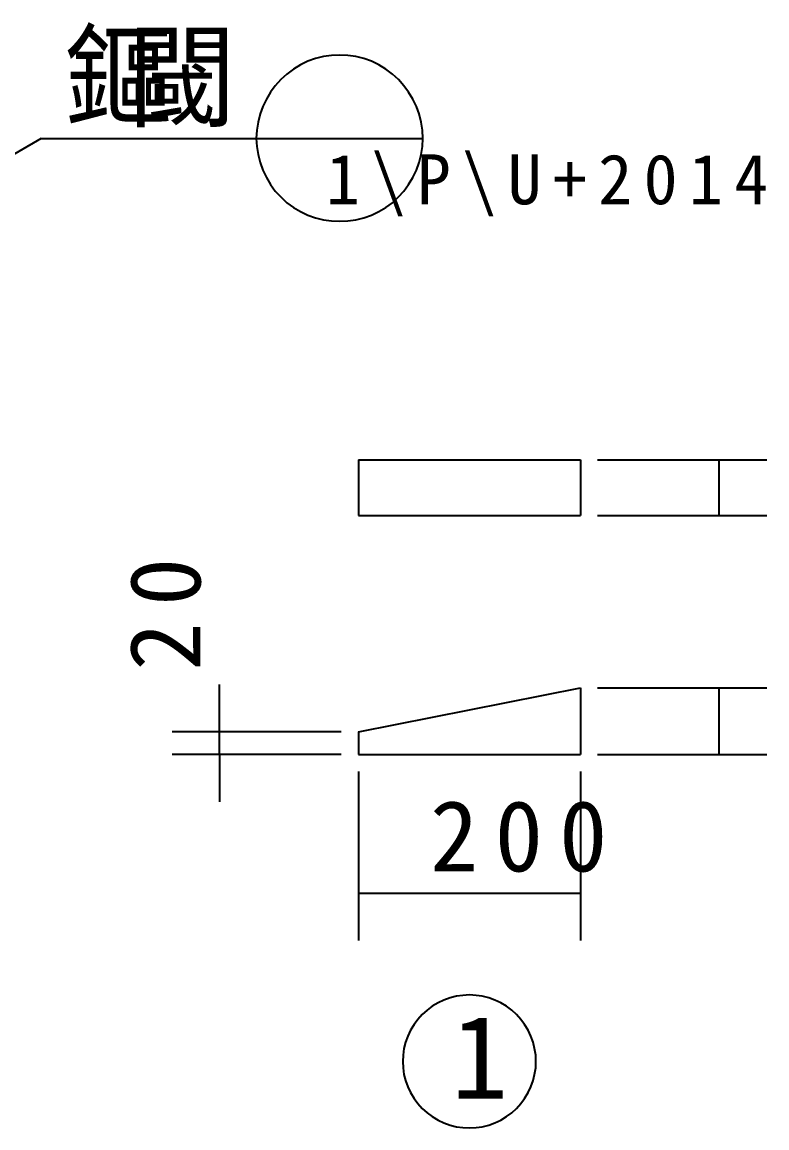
# Model space of a CAD drawing. Header units: metres. Extents: x 0 to 420, y 0 to 297.
# Drawn here: x 151.91 to 171.12, y 228.92 to 257.46 of the extents above; entities that cross this region are included whole.
import ezdxf

# ---------------------------------------------------------------- set-up
doc = ezdxf.new("R2010")
doc.units = ezdxf.units.M
doc.layers.add(' ', color=7, linetype='Continuous')

msp = doc.modelspace()

# ---------------------------------------------------------------- linework, layer by layer
at = {"layer": ' '}
for p, q in [((152.4, 254.46), (149.99, 253.07)), ((152.4, 254.46), (162.25, 254.46)), ((160.59, 246.16), (166.31, 246.16)), ((160.59, 246.16), (160.59, 244.73)), ((166.31, 246.16), (166.31, 244.73)), ((166.75, 246.16), (171.12, 246.16)), ((169.89, 244.73), (169.89, 246.16)), ((160.59, 244.73), (166.31, 244.73)), ((166.75, 244.73), (171.12, 244.73)), ((157, 239.14), (157, 240.36)), ((160.59, 239.14), (166.31, 240.28)), ((166.31, 240.28), (166.31, 238.56)), ((166.75, 240.28), (171.12, 240.28)), ((169.89, 238.56), (169.89, 240.28)), ((160.14, 239.14), (155.78, 239.14)), ((157, 238.56), (157, 239.14)), ((160.59, 239.14), (160.59, 238.56)), ((160.14, 238.56), (155.78, 238.56)), ((157, 238.56), (157, 237.34)), ((160.59, 238.56), (166.31, 238.56)), ((166.75, 238.56), (171.12, 238.56)), ((160.59, 238.12), (160.59, 233.76)), ((166.31, 238.12), (166.31, 233.76)), ((160.59, 234.98), (166.31, 234.98))]:
    msp.add_line(p, q, dxfattribs=at)
for points in [[(162.25, 254.46), (162.24, 254.67), (162.2, 254.88), (162.15, 255.09), (162.08, 255.28), (161.99, 255.47), (161.88, 255.65), (161.76, 255.82), (161.62, 255.98), (161.46, 256.12), (161.29, 256.25), (161.11, 256.36), (160.92, 256.45), (160.72, 256.52), (160.52, 256.57), (160.31, 256.6), (160.1, 256.61), (159.89, 256.6), (159.68, 256.57), (159.48, 256.52), (159.28, 256.45), (159.09, 256.36), (158.91, 256.25), (158.74, 256.12), (158.58, 255.98), (158.44, 255.82), (158.32, 255.65), (158.21, 255.47), (158.12, 255.28), (158.05, 255.09), (158, 254.88), (157.96, 254.67), (157.95, 254.46), (157.96, 254.25), (158, 254.04), (158.05, 253.84), (158.12, 253.64), (158.21, 253.45), (158.32, 253.27), (158.44, 253.1), (158.58, 252.95), (158.74, 252.8), (158.91, 252.68), (159.09, 252.57), (159.28, 252.48), (159.48, 252.41), (159.68, 252.36), (159.89, 252.33), (160.1, 252.32), (160.31, 252.33), (160.52, 252.36), (160.72, 252.41), (160.92, 252.48), (161.11, 252.57), (161.29, 252.68), (161.46, 252.8), (161.62, 252.95), (161.76, 253.1), (161.88, 253.27), (161.99, 253.45), (162.08, 253.64), (162.15, 253.84), (162.2, 254.04), (162.24, 254.25), (162.25, 254.46)], [(165.16, 230.63), (165.16, 230.8), (165.13, 230.97), (165.09, 231.13), (165.03, 231.29), (164.96, 231.44), (164.87, 231.59), (164.77, 231.72), (164.66, 231.85), (164.54, 231.96), (164.4, 232.06), (164.26, 232.15), (164.1, 232.22), (163.95, 232.28), (163.78, 232.32), (163.62, 232.34), (163.45, 232.35), (163.28, 232.34), (163.11, 232.32), (162.95, 232.28), (162.79, 232.22), (162.64, 232.15), (162.49, 232.06), (162.36, 231.96), (162.23, 231.85), (162.12, 231.72), (162.02, 231.59), (161.93, 231.44), (161.86, 231.29), (161.8, 231.13), (161.76, 230.97), (161.74, 230.8), (161.73, 230.63), (161.74, 230.47), (161.76, 230.3), (161.8, 230.14), (161.86, 229.98), (161.93, 229.83), (162.02, 229.68), (162.12, 229.55), (162.23, 229.42), (162.36, 229.31), (162.49, 229.21), (162.64, 229.12), (162.79, 229.05), (162.95, 228.99), (163.11, 228.95), (163.28, 228.93), (163.45, 228.92), (163.62, 228.93), (163.78, 228.95), (163.95, 228.99), (164.1, 229.05), (164.26, 229.12), (164.4, 229.21), (164.54, 229.31), (164.66, 229.42), (164.77, 229.55), (164.87, 229.68), (164.96, 229.83), (165.03, 229.98), (165.09, 230.14), (165.13, 230.3), (165.16, 230.47), (165.16, 230.63)]]:
    msp.add_lwpolyline(points, dxfattribs=at)

# ---------------------------------------------------------------- texts
for s, height, p in [('鏂', 2.15, (153, 254.98)), ('閾', 2.15, (154.63, 254.98)), ('\\', 1.29, (160.92, 252.76)), ('P', 1.29, (162.09, 252.76)), ('\\', 1.29, (163.26, 252.76)), ('U', 1.29, (164.43, 252.76)), ('2', 1.29, (166.77, 252.76)), ('0', 1.29, (167.94, 252.76)), ('1', 1.29, (159.75, 252.76)), ('+', 1.29, (165.6, 252.76)), ('1', 1.29, (169.11, 252.76)), ('4', 1.29, (170.28, 252.76)), ('2', 1.83, (162.43, 235.54)), ('0', 1.83, (164.1, 235.54)), ('0', 1.83, (165.76, 235.54)), ('1', 2.15, (162.98, 229.67))]:
    msp.add_text(s, height=height, dxfattribs=at).set_placement(p)
for s, p in [('0', (156.51, 242.39)), ('2', (156.51, 240.72))]:
    msp.add_text(s, height=1.83, rotation=90, dxfattribs=at).set_placement(p)

doc.saveas('drawing.dxf')
